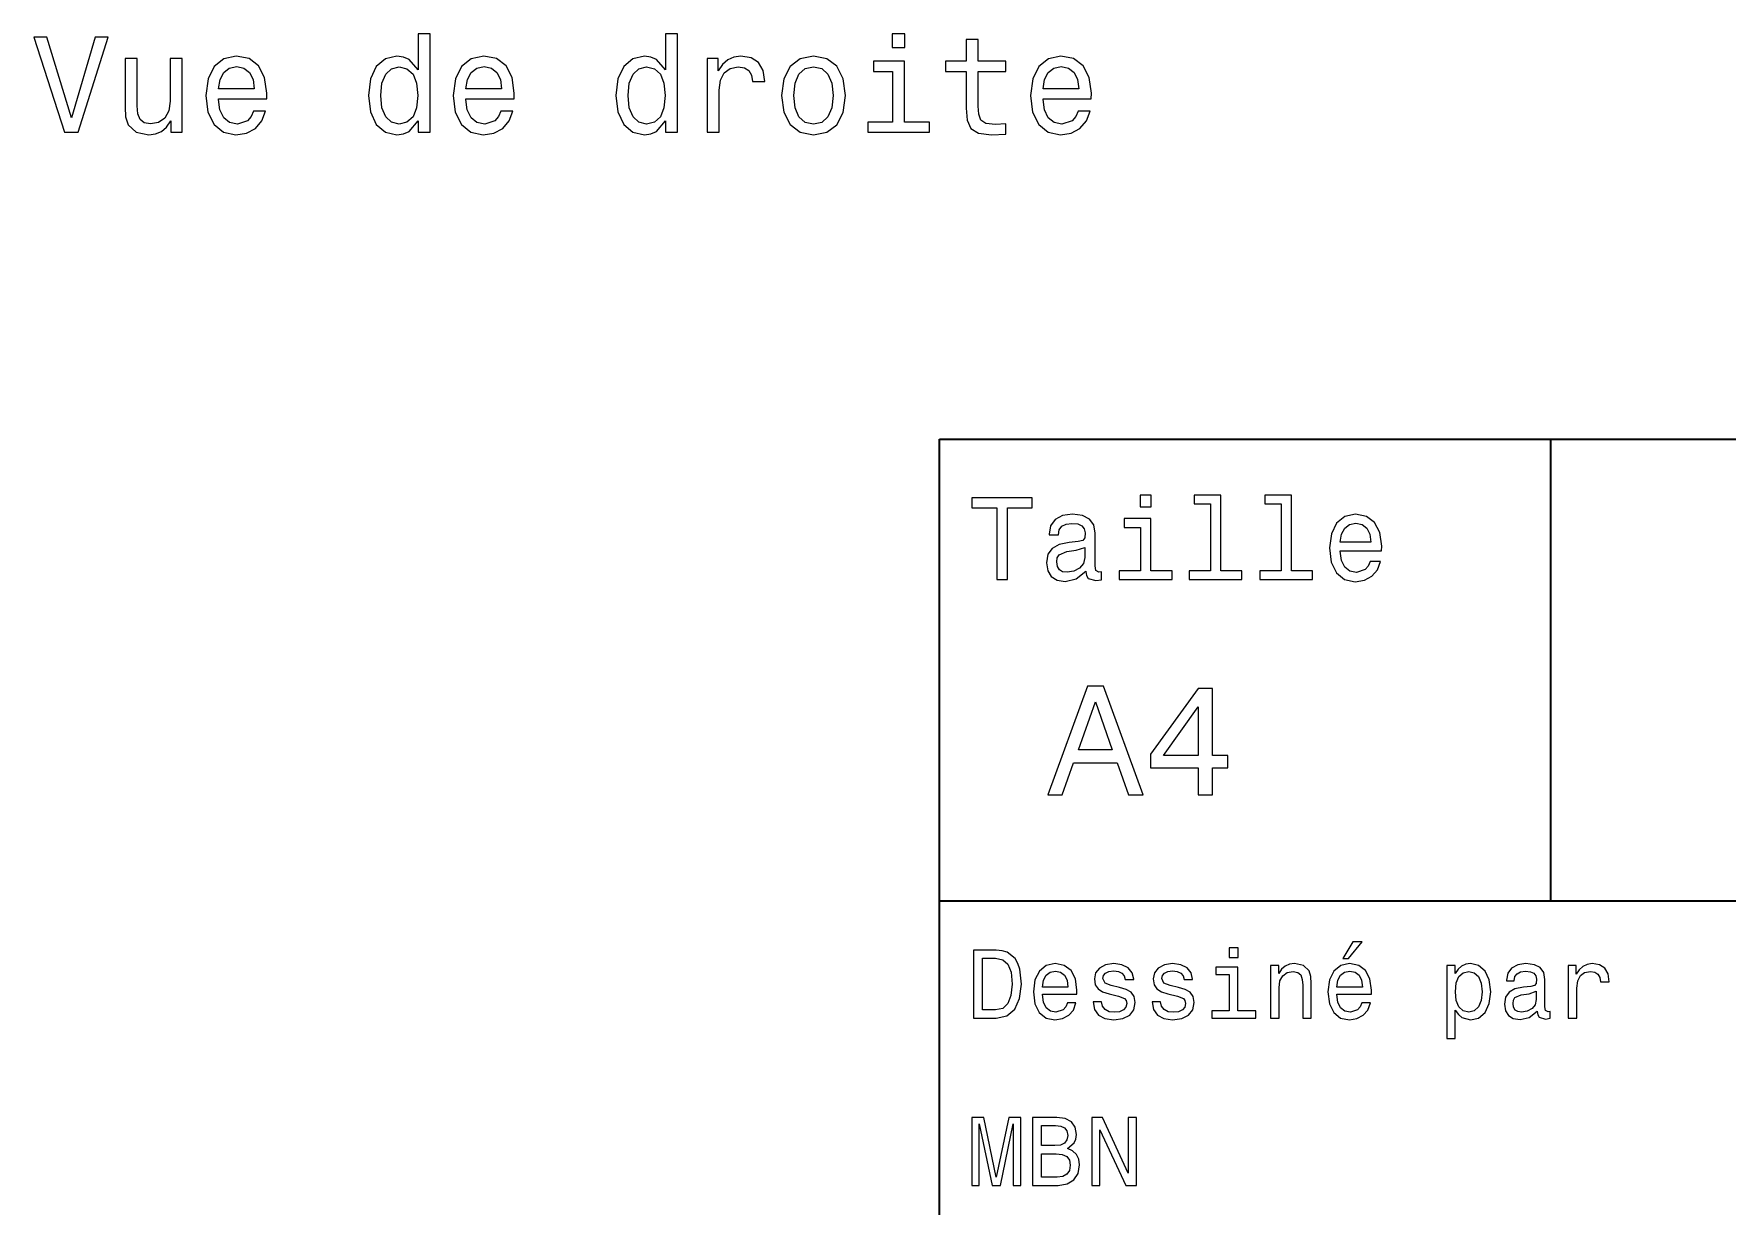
# Model space of a CAD drawing. Extents: x 0 to 297, y 0 to 210.
# Drawn here: x 63.6 to 126, y 41.8 to 84.9 of the extents above; entities that cross this region are included whole.
import ezdxf

# ---------------------------------------------------------------- set-up
doc = ezdxf.new("R2010")
doc.units = 0

msp = doc.modelspace()

# ---------------------------------------------------------------- linework, layer by layer
at = {"color": 7, "lineweight": 35}
for p, q in [((97, 10), (97, 70)), ((97, 70), (287, 70)), ((97, 53), (162, 53))]:
    msp.add_line(p, q, dxfattribs=at)
at = {"color": 7, "lineweight": 35, "ltscale": 0.425}
msp.add_line((119.5, 53), (119.5, 70), dxfattribs=at)
at = {"color": 7, "lineweight": 13}
for points in [[(65.909309, 84.808784), (65.031792, 81.828239), (64.129051, 84.808784), (63.649944, 84.808784), (64.779633, 81.303741), (65.283951, 81.303741), (66.38842, 84.808784)], [(77.796204, 81.722328), (77.796204, 81.303741), (78.240005, 81.303741), (78.240005, 84.924782), (77.801239, 84.924782), (77.801239, 83.598412), (77.463348, 83.981697), (77.256577, 84.072472), (77.019547, 84.107773), (76.590866, 84.006912), (76.258018, 83.724487), (76.041153, 83.270599), (75.965508, 82.66037), (76.041153, 82.05014), (76.258018, 81.591202), (76.590866, 81.303741), (77.019547, 81.207924), (77.256577, 81.243225), (77.468391, 81.334)], [(86.904266, 81.722328), (86.904266, 81.303741), (87.348076, 81.303741), (87.348076, 84.924782), (86.909317, 84.924782), (86.909317, 83.598412), (86.571419, 83.981697), (86.364647, 84.072472), (86.127609, 84.107773), (85.698936, 84.006912), (85.366089, 83.724487), (85.149231, 83.270599), (85.073578, 82.66037), (85.149231, 82.05014), (85.366089, 81.591202), (85.698936, 81.303741), (86.127609, 81.207924), (86.364647, 81.243225), (86.576462, 81.334)], [(95.719833, 84.924782), (95.250809, 84.924782), (95.250809, 84.420456), (95.719833, 84.420456)], [(97.979195, 83.542938), (97.979195, 82.18631), (98.009453, 81.747543), (98.150665, 81.444954), (98.43309, 81.26844), (98.912193, 81.207924), (99.436691, 81.233139), (99.436691, 81.616425), (99.053406, 81.586159), (98.705414, 81.626511), (98.518822, 81.752586), (98.438126, 81.964401), (98.423004, 82.261955), (98.423004, 83.542938), (99.436691, 83.542938), (99.436691, 83.921173), (98.423004, 83.921173), (98.423004, 84.712967), (97.979195, 84.712967), (97.979195, 83.921173), (97.212624, 83.921173), (97.212624, 83.542938)], [(69.111763, 84.011955), (68.667953, 84.011955), (68.667953, 82.448555), (68.617523, 82.085442), (68.471268, 81.823196), (68.244324, 81.661812), (67.946777, 81.611382), (67.709747, 81.651726), (67.558449, 81.772758), (67.47271, 81.97953), (67.452538, 82.272041), (67.452538, 84.011955), (67.008736, 84.011955), (67.008736, 82.231697), (67.023865, 81.873627), (67.11969, 81.576073), (67.412193, 81.303741), (67.88121, 81.207924), (68.133377, 81.243225), (68.350235, 81.334), (68.536835, 81.490341), (68.688133, 81.717285), (68.688133, 81.303741), (69.111763, 81.303741)], [(70.448219, 82.529243), (72.223434, 82.529243), (72.228477, 82.736015), (72.147781, 83.315987), (71.92588, 83.74971), (71.572861, 84.011955), (71.103836, 84.107773), (70.644905, 84.006912), (70.291878, 83.724487), (70.064934, 83.265556), (69.984238, 82.66037), (70.059891, 82.040054), (70.286835, 81.586159), (70.634819, 81.303741), (71.088707, 81.207924), (71.482079, 81.273483), (71.804848, 81.444954), (72.041878, 81.717285), (72.178047, 82.080399), (71.739281, 82.080399), (71.648506, 81.87867), (71.51738, 81.727371), (71.14418, 81.606339), (70.85672, 81.661812), (70.639862, 81.838326), (70.49865, 82.125786), (70.448219, 82.514114)], [(70.448219, 82.902443), (70.503693, 83.250427), (70.639862, 83.507629), (70.846634, 83.663971), (71.118965, 83.719444), (71.386261, 83.663971), (71.593033, 83.507629), (71.719109, 83.250427), (71.764496, 82.902443)], [(77.095192, 83.709358), (77.387695, 83.638756), (77.609604, 83.44207), (77.740723, 83.114258), (77.791153, 82.66037), (77.740723, 82.201439), (77.609604, 81.873627), (77.387695, 81.671898), (77.095192, 81.606339), (76.81781, 81.671898), (76.605995, 81.873627), (76.46479, 82.206482), (76.419395, 82.66037), (76.46479, 83.109215), (76.605995, 83.437027), (76.81781, 83.638756)], [(79.55629, 82.529243), (81.331505, 82.529243), (81.336548, 82.736015), (81.255852, 83.315987), (81.033951, 83.74971), (80.680923, 84.011955), (80.211906, 84.107773), (79.752975, 84.006912), (79.399948, 83.724487), (79.173004, 83.265556), (79.092308, 82.66037), (79.167961, 82.040054), (79.394905, 81.586159), (79.742889, 81.303741), (80.196777, 81.207924), (80.590149, 81.273483), (80.912918, 81.444954), (81.149948, 81.717285), (81.286118, 82.080399), (80.847351, 82.080399), (80.756577, 81.87867), (80.62545, 81.727371), (80.252251, 81.606339), (79.96479, 81.661812), (79.747925, 81.838326), (79.60672, 82.125786), (79.55629, 82.514114)], [(79.55629, 82.902443), (79.611763, 83.250427), (79.747925, 83.507629), (79.954697, 83.663971), (80.227036, 83.719444), (80.494324, 83.663971), (80.701096, 83.507629), (80.827179, 83.250427), (80.872566, 82.902443)], [(86.203262, 83.709358), (86.495773, 83.638756), (86.717667, 83.44207), (86.848793, 83.114258), (86.899231, 82.66037), (86.848793, 82.201439), (86.717667, 81.873627), (86.495773, 81.671898), (86.203262, 81.606339), (85.925888, 81.671898), (85.714066, 81.873627), (85.572861, 82.206482), (85.527466, 82.66037), (85.572861, 83.109215), (85.714066, 83.437027), (85.925888, 83.638756)], [(88.442451, 81.303741), (88.886261, 81.303741), (88.886261, 82.852013), (88.931648, 83.225212), (89.06781, 83.4925), (89.289719, 83.653885), (89.587265, 83.709358), (89.809166, 83.674057), (89.975594, 83.573196), (90.076462, 83.401726), (90.111763, 83.169739), (90.560608, 83.169739), (90.500092, 83.578239), (90.333664, 83.870743), (90.05629, 84.047256), (89.678047, 84.107773), (89.420837, 84.067429), (89.198936, 83.966568), (89.002251, 83.795097), (88.845909, 83.56311), (88.845909, 84.011955), (88.442451, 84.011955)], [(91.180923, 82.655327), (91.26162, 82.040054), (91.493607, 81.586159), (91.861763, 81.303741), (92.355995, 81.207924), (92.845192, 81.303741), (93.213348, 81.581116), (93.445335, 82.035011), (93.531067, 82.655327), (93.445335, 83.270599), (93.213348, 83.72953), (92.845192, 84.006912), (92.355995, 84.107773), (91.861763, 84.006912), (91.493607, 83.724487), (91.26162, 83.270599)], [(91.634811, 82.66037), (91.680206, 83.114258), (91.821411, 83.44207), (92.048363, 83.643799), (92.355995, 83.714401), (92.658592, 83.643799), (92.885536, 83.447113), (93.026749, 83.114258), (93.077179, 82.66037), (93.026749, 82.201439), (92.885536, 81.868584), (92.658592, 81.666855), (92.355995, 81.601295), (92.048363, 81.666855), (91.821411, 81.868584), (91.680206, 82.201439)], [(95.704697, 81.676941), (95.704697, 83.921173), (94.564926, 83.921173), (94.564926, 83.542938), (95.260895, 83.542938), (95.260895, 81.676941), (94.353119, 81.676941), (94.353119, 81.303741), (96.622566, 81.303741), (96.622566, 81.676941)], [(100.808441, 82.529243), (102.583664, 82.529243), (102.588699, 82.736015), (102.508011, 83.315987), (102.28611, 83.74971), (101.933083, 84.011955), (101.464066, 84.107773), (101.005127, 84.006912), (100.6521, 83.724487), (100.425156, 83.265556), (100.344467, 82.66037), (100.42012, 82.040054), (100.647064, 81.586159), (100.995041, 81.303741), (101.448929, 81.207924), (101.842308, 81.273483), (102.16507, 81.444954), (102.4021, 81.717285), (102.538269, 82.080399), (102.09951, 82.080399), (102.008728, 81.87867), (101.877609, 81.727371), (101.50441, 81.606339), (101.216949, 81.661812), (101.000092, 81.838326), (100.858871, 82.125786), (100.808441, 82.514114)], [(100.808441, 82.902443), (100.863922, 83.250427), (101.000092, 83.507629), (101.206863, 83.663971), (101.479195, 83.719444), (101.74649, 83.663971), (101.953262, 83.507629), (102.079338, 83.250427), (102.124725, 82.902443)], [(99.102303, 64.837173), (99.5, 64.837173), (99.5, 67.47406), (100.407784, 67.47406), (100.407784, 67.837173), (98.190201, 67.837173), (98.190201, 67.47406), (99.102303, 67.47406)], [(104.786743, 67.940918), (104.384727, 67.940918), (104.384727, 67.508644), (104.786743, 67.508644)], [(106.969742, 67.621033), (106.969742, 65.157059), (106.187317, 65.157059), (106.187317, 64.837173), (108.128242, 64.837173), (108.128242, 65.157059), (107.350143, 65.157059), (107.350143, 67.940918), (106.373199, 67.940918), (106.373199, 67.621033)], [(109.572044, 67.621033), (109.572044, 65.157059), (108.789627, 65.157059), (108.789627, 64.837173), (110.730545, 64.837173), (110.730545, 65.157059), (109.952454, 65.157059), (109.952454, 67.940918), (108.975502, 67.940918), (108.975502, 67.621033)], [(102.387611, 65.139771), (102.387611, 65.126801), (102.409225, 64.979828), (102.47406, 64.876076), (102.746399, 64.793945), (102.958214, 64.828529), (102.958214, 65.122475), (102.867432, 65.109505), (102.746399, 65.165703), (102.724785, 65.338615), (102.724785, 66.540344), (102.672913, 66.84726), (102.521614, 67.0634), (102.257927, 67.193085), (101.886169, 67.240631), (101.523056, 67.188759), (101.255043, 67.041786), (101.086456, 66.812675), (101.030258, 66.510086), (101.030258, 66.484146), (101.371758, 66.484146), (101.402016, 66.665703), (101.497116, 66.795387), (101.65274, 66.873199), (101.873199, 66.903458), (102.085014, 66.881844), (102.236313, 66.817001), (102.327087, 66.704605), (102.357346, 66.548988), (102.340057, 66.367432), (102.270897, 66.276657), (102.097984, 66.233429), (101.773773, 66.198845), (101.402016, 66.121033), (101.138329, 65.982704), (100.982712, 65.766571), (100.935158, 65.446686), (100.978386, 65.161385), (101.112389, 64.949562), (101.328529, 64.815559), (101.626801, 64.768013), (102.028816, 64.858788)], [(104.773773, 65.157059), (104.773773, 67.080688), (103.796829, 67.080688), (103.796829, 66.756485), (104.393372, 66.756485), (104.393372, 65.157059), (103.615273, 65.157059), (103.615273, 64.837173), (105.560516, 64.837173), (105.560516, 65.157059)], [(111.750717, 65.887604), (113.272339, 65.887604), (113.276657, 66.064842), (113.207497, 66.561958), (113.017288, 66.933716), (112.714699, 67.158501), (112.312683, 67.240631), (111.919312, 67.154175), (111.616714, 66.912102), (111.422188, 66.51873), (111.353027, 66), (111.41787, 65.4683), (111.612396, 65.079247), (111.91066, 64.837173), (112.299713, 64.755043), (112.636887, 64.811234), (112.913544, 64.958214), (113.116714, 65.191643), (113.233429, 65.502876), (112.857346, 65.502876), (112.779541, 65.329971), (112.667145, 65.200287), (112.34726, 65.096542), (112.100868, 65.144089), (111.914986, 65.295387), (111.793945, 65.541786), (111.750717, 65.874634)], [(111.750717, 66.207489), (111.798271, 66.50576), (111.914986, 66.726219), (112.092216, 66.860229), (112.325653, 66.907776), (112.554756, 66.860229), (112.731987, 66.726219), (112.840057, 66.50576), (112.878967, 66.207489)], [(102.344383, 65.649857), (102.292511, 65.425072), (102.154182, 65.252159), (101.946686, 65.139771), (101.691643, 65.100861), (101.527374, 65.122475), (101.41066, 65.191643), (101.337173, 65.312675), (101.315559, 65.481262), (101.332855, 65.632561), (101.402016, 65.740631), (101.678673, 65.861671), (102.028816, 65.913544), (102.344383, 66.017288)], [(100.982712, 56.9049), (101.51297, 56.9049), (101.933716, 58.080692), (103.530258, 58.080692), (103.951012, 56.9049), (104.492798, 56.9049), (103.028816, 60.910664), (102.440926, 60.910664)], [(106.521614, 56.9049), (107.040344, 56.9049), (107.040344, 57.896255), (107.610954, 57.896255), (107.610954, 58.357349), (107.040344, 58.357349), (107.040344, 60.818443), (106.515854, 60.818443), (104.763687, 58.403458), (104.763687, 57.896255), (106.521614, 57.896255)], [(102.118156, 58.570606), (102.734871, 60.334293), (103.351585, 58.570606)], [(105.247841, 58.357349), (106.521614, 60.149857), (106.521614, 58.357349)], [(99.080688, 51.190563), (98.248558, 51.190563), (98.248558, 48.690563), (99.080688, 48.690563), (99.473343, 48.769814), (99.765129, 49.011169), (99.945244, 49.40382), (100.010086, 49.940563), (99.952446, 50.488113), (99.880402, 50.70425), (99.779541, 50.877163), (99.487755, 51.111313), (99.296829, 51.168949)], [(107.992798, 51.27702), (107.657784, 51.27702), (107.657784, 50.916786), (107.992798, 50.916786)], [(111.84726, 50.88797), (112.059799, 50.88797), (112.560516, 51.500362), (112.207489, 51.500362)], [(99.055473, 50.891571), (99.329254, 50.837536), (99.516571, 50.671829), (99.628242, 50.376442), (99.664268, 49.940563), (99.624641, 49.519093), (99.51297, 49.223705), (99.322044, 49.047192), (99.055473, 48.989555), (98.583572, 48.989555), (98.583572, 50.891571)], [(100.784584, 49.565922), (102.052597, 49.565922), (102.056198, 49.713619), (101.998558, 50.127884), (101.840057, 50.437683), (101.587898, 50.625), (101.252884, 50.693443), (100.925072, 50.621399), (100.672913, 50.41967), (100.510803, 50.091862), (100.453171, 49.659584), (100.507202, 49.216499), (100.669312, 48.892292), (100.91787, 48.690563), (101.242073, 48.62212), (101.523056, 48.668949), (101.753601, 48.791428), (101.922913, 48.98595), (102.020172, 49.245319), (101.706772, 49.245319), (101.64193, 49.101227), (101.548271, 48.993156), (101.2817, 48.9067), (101.07637, 48.946327), (100.921471, 49.072407), (100.820602, 49.27774), (100.784584, 49.555115)], [(103.623199, 49.818085), (103.317001, 49.890129), (103.090057, 49.972984), (103.014412, 50.142292), (103.036026, 50.261169), (103.111671, 50.347622), (103.234146, 50.401657), (103.41066, 50.423271), (103.579971, 50.401657), (103.713257, 50.336815), (103.799713, 50.239555), (103.835732, 50.109871), (104.145531, 50.109871), (104.145531, 50.117077), (104.091499, 50.351227), (103.943802, 50.534943), (103.713257, 50.650219), (103.41066, 50.693443), (103.104469, 50.650219), (102.881126, 50.531342), (102.740631, 50.354828), (102.697403, 50.131485), (102.729828, 49.915348), (102.830688, 49.76405), (102.996399, 49.655983), (103.237755, 49.580334), (103.590775, 49.493877), (103.806915, 49.40382), (103.864555, 49.331772), (103.886169, 49.223705), (103.853745, 49.09042), (103.767288, 48.989555), (103.626801, 48.924713), (103.439484, 48.903099), (103.241356, 48.924713), (103.09726, 49.000362), (103, 49.122841), (102.960373, 49.292149), (102.654175, 49.292149), (102.704613, 49.003963), (102.852303, 48.795029), (103.086456, 48.668949), (103.41066, 48.62212), (103.749283, 48.668949), (103.997841, 48.795029), (104.149139, 48.996758), (104.203171, 49.259727), (104.163544, 49.486671), (104.051872, 49.641571), (103.868156, 49.742435)], [(105.791786, 49.818085), (105.485588, 49.890129), (105.258644, 49.972984), (105.182999, 50.142292), (105.204613, 50.261169), (105.280258, 50.347622), (105.40274, 50.401657), (105.579254, 50.423271), (105.748558, 50.401657), (105.881844, 50.336815), (105.9683, 50.239555), (106.004326, 50.109871), (106.314117, 50.109871), (106.314117, 50.117077), (106.260086, 50.351227), (106.112396, 50.534943), (105.881844, 50.650219), (105.579254, 50.693443), (105.273056, 50.650219), (105.049713, 50.531342), (104.909225, 50.354828), (104.865997, 50.131485), (104.898415, 49.915348), (104.999283, 49.76405), (105.164986, 49.655983), (105.406342, 49.580334), (105.759369, 49.493877), (105.975502, 49.40382), (106.033142, 49.331772), (106.054756, 49.223705), (106.022339, 49.09042), (105.935883, 48.989555), (105.795387, 48.924713), (105.60807, 48.903099), (105.409943, 48.924713), (105.265854, 49.000362), (105.168587, 49.122841), (105.12896, 49.292149), (104.822769, 49.292149), (104.873199, 49.003963), (105.020897, 48.795029), (105.255043, 48.668949), (105.579254, 48.62212), (105.91787, 48.668949), (106.166428, 48.795029), (106.317726, 48.996758), (106.371758, 49.259727), (106.33213, 49.486671), (106.220459, 49.641571), (106.036743, 49.742435)], [(107.981987, 48.957134), (107.981987, 50.560158), (107.16787, 50.560158), (107.16787, 50.289986), (107.664986, 50.289986), (107.664986, 48.957134), (107.016571, 48.957134), (107.016571, 48.690563), (108.637611, 48.690563), (108.637611, 48.957134)], [(109.181557, 48.690563), (109.498558, 48.690563), (109.498558, 49.807278), (109.530983, 50.063042), (109.635445, 50.250362), (109.797546, 50.365635), (110.013687, 50.408863), (110.1866, 50.372841), (110.29467, 50.275578), (110.348701, 50.113472), (110.366714, 49.897335), (110.366714, 48.690563), (110.683716, 48.690563), (110.683716, 49.962177), (110.669312, 50.217941), (110.604469, 50.430477), (110.39193, 50.625), (110.060516, 50.693443), (109.876801, 50.668228), (109.721901, 50.599785), (109.588615, 50.484512), (109.484146, 50.329613), (109.484146, 50.625), (109.181557, 50.625)], [(111.627518, 49.565922), (112.895531, 49.565922), (112.899132, 49.713619), (112.841499, 50.127884), (112.682999, 50.437683), (112.430832, 50.625), (112.095825, 50.693443), (111.768013, 50.621399), (111.515854, 50.41967), (111.353745, 50.091862), (111.296112, 49.659584), (111.350143, 49.216499), (111.512245, 48.892292), (111.760803, 48.690563), (112.085014, 48.62212), (112.365997, 48.668949), (112.596542, 48.791428), (112.765854, 48.98595), (112.863113, 49.245319), (112.549713, 49.245319), (112.484871, 49.101227), (112.391212, 48.993156), (112.124641, 48.9067), (111.919312, 48.946327), (111.764412, 49.072407), (111.663544, 49.27774), (111.627518, 49.555115)], [(115.986313, 50.326012), (115.986313, 50.625), (115.669312, 50.625), (115.669312, 47.941284), (115.986313, 47.941284), (115.986313, 48.98595), (116.097984, 48.816643), (116.22406, 48.704971), (116.541069, 48.62212), (116.843658, 48.690563), (117.081413, 48.895893), (117.236313, 49.2201), (117.293945, 49.659584), (117.236313, 50.095463), (117.081413, 50.41967), (116.843658, 50.621399), (116.541069, 50.693443), (116.368156, 50.671829), (116.220459, 50.603386), (116.094383, 50.488113)], [(119.005043, 48.942726), (119.005043, 48.931919), (119.023056, 48.809441), (119.077087, 48.722984), (119.304031, 48.654541), (119.480545, 48.683357), (119.480545, 48.928314), (119.4049, 48.917507), (119.304031, 48.96434), (119.286026, 49.108429), (119.286026, 50.109871), (119.242798, 50.365635), (119.116714, 50.54575), (118.896973, 50.65382), (118.587173, 50.693443), (118.284584, 50.650219), (118.061241, 50.52774), (117.920746, 50.336815), (117.873917, 50.084656), (117.873917, 50.063042), (118.158501, 50.063042), (118.183716, 50.21434), (118.26297, 50.322407), (118.392654, 50.387249), (118.57637, 50.412464), (118.752884, 50.394455), (118.878967, 50.34042), (118.954613, 50.246758), (118.979828, 50.117077), (118.965416, 49.965778), (118.907784, 49.890129), (118.763687, 49.854107), (118.493515, 49.825291), (118.183716, 49.760448), (117.963974, 49.645176), (117.834297, 49.465057), (117.79467, 49.19849), (117.830688, 48.960735), (117.942368, 48.784222), (118.122482, 48.67255), (118.37104, 48.632927), (118.706055, 48.708576)], [(120.143372, 48.690563), (120.460373, 48.690563), (120.460373, 49.796471), (120.492798, 50.063042), (120.590057, 50.253963), (120.748558, 50.369236), (120.961098, 50.408863), (121.119598, 50.383648), (121.238472, 50.3116), (121.310516, 50.189121), (121.335739, 50.023415), (121.656342, 50.023415), (121.613113, 50.315205), (121.49424, 50.524136), (121.296112, 50.650219), (121.02594, 50.693443), (120.842224, 50.664627), (120.683716, 50.592579), (120.543228, 50.4701), (120.431557, 50.304398), (120.431557, 50.625), (120.143372, 50.625)], [(100.784584, 49.832493), (100.824211, 50.081055), (100.921471, 50.264771), (101.069168, 50.376442), (101.263687, 50.416069), (101.454613, 50.376442), (101.602303, 50.264771), (101.69236, 50.081055), (101.724785, 49.832493)], [(111.627518, 49.832493), (111.667145, 50.081055), (111.764412, 50.264771), (111.912102, 50.376442), (112.106628, 50.416069), (112.297546, 50.376442), (112.445244, 50.264771), (112.535301, 50.081055), (112.567726, 49.832493)], [(116.48703, 48.9067), (116.274498, 48.953533), (116.119598, 49.097622), (116.022339, 49.331772), (115.989914, 49.659584), (116.022339, 49.983791), (116.119598, 50.217941), (116.274498, 50.358429), (116.48703, 50.408863), (116.681557, 50.358429), (116.836456, 50.21434), (116.933716, 49.98019), (116.969742, 49.659584), (116.933716, 49.335377), (116.836456, 49.097622), (116.681557, 48.953533)], [(118.969025, 49.367798), (118.925797, 49.180477), (118.810516, 49.036385), (118.637611, 48.942726), (118.425072, 48.910305), (118.288185, 48.928314), (118.190926, 48.98595), (118.129684, 49.086815), (118.111671, 49.227306), (118.126083, 49.353386), (118.183716, 49.443443), (118.414268, 49.544312), (118.706055, 49.587536), (118.969025, 49.673992)], [(98.183716, 42.530979), (98.461098, 42.530979), (98.461098, 44.80043), (98.929398, 42.530979), (99.239197, 42.530979), (99.703888, 44.80043), (99.703888, 42.530979), (99.984871, 42.530979), (99.984871, 45.030979), (99.545387, 45.030979), (99.084297, 42.826366), (98.626801, 45.030979), (98.183716, 45.030979)], [(101.703171, 43.881844), (101.95533, 44.090778), (102.020172, 44.231266), (102.041786, 44.404179), (101.994957, 44.674351), (101.854469, 44.868874), (101.627518, 44.987751), (101.310516, 45.030979), (100.420746, 45.030979), (100.420746, 42.530979), (101.360954, 42.530979), (101.695969, 42.581413), (101.944527, 42.729107), (102.099426, 42.963257), (102.153458, 43.280258), (102.12104, 43.492794), (102.034584, 43.669308), (101.894089, 43.798992)], [(102.600143, 42.530979), (102.899139, 42.530979), (102.899139, 44.580692), (103.857346, 42.530979), (104.242798, 42.530979), (104.242798, 45.030979), (103.940201, 45.030979), (103.940201, 42.981266), (102.992798, 45.030979), (102.600143, 45.030979)], [(101.242073, 43.993515), (100.752159, 43.993515), (100.752159, 44.731987), (101.270897, 44.731987), (101.465416, 44.710373), (101.602303, 44.645531), (101.685158, 44.533859), (101.713974, 44.368156), (101.681557, 44.20245), (101.5951, 44.087173), (101.447403, 44.015129)], [(101.321327, 42.829971), (100.752159, 42.829971), (100.752159, 43.690922), (101.288902, 43.690922), (101.515854, 43.665707), (101.677956, 43.590057), (101.775215, 43.460373), (101.80764, 43.273052), (101.775215, 43.074928), (101.685158, 42.938038), (101.533859, 42.855186)]]:
    msp.add_lwpolyline(points, close=True, dxfattribs=at)

doc.saveas('drawing.dxf')
